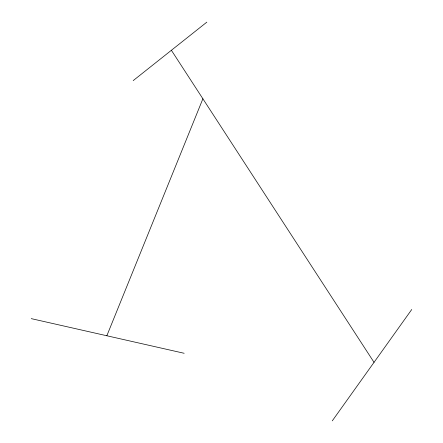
<?xml version="1.0" encoding="UTF-8"?>
<svg xmlns="http://www.w3.org/2000/svg" width="443" height="443" viewBox="0 0 443 443"><rect width="100%" height="100%" fill="white"/><g stroke="black" fill="none" stroke-linecap="round" stroke-linejoin="round"><path stroke-width="0.66" d="M106.841 335.761L202.888 98.783M332.278 420.85L411.746 309.491M133.193 80.609L206.831 22.15M31.254 318.633L184.155 353.281M171.391 50.28L374.036 362.335"/></g></svg>
